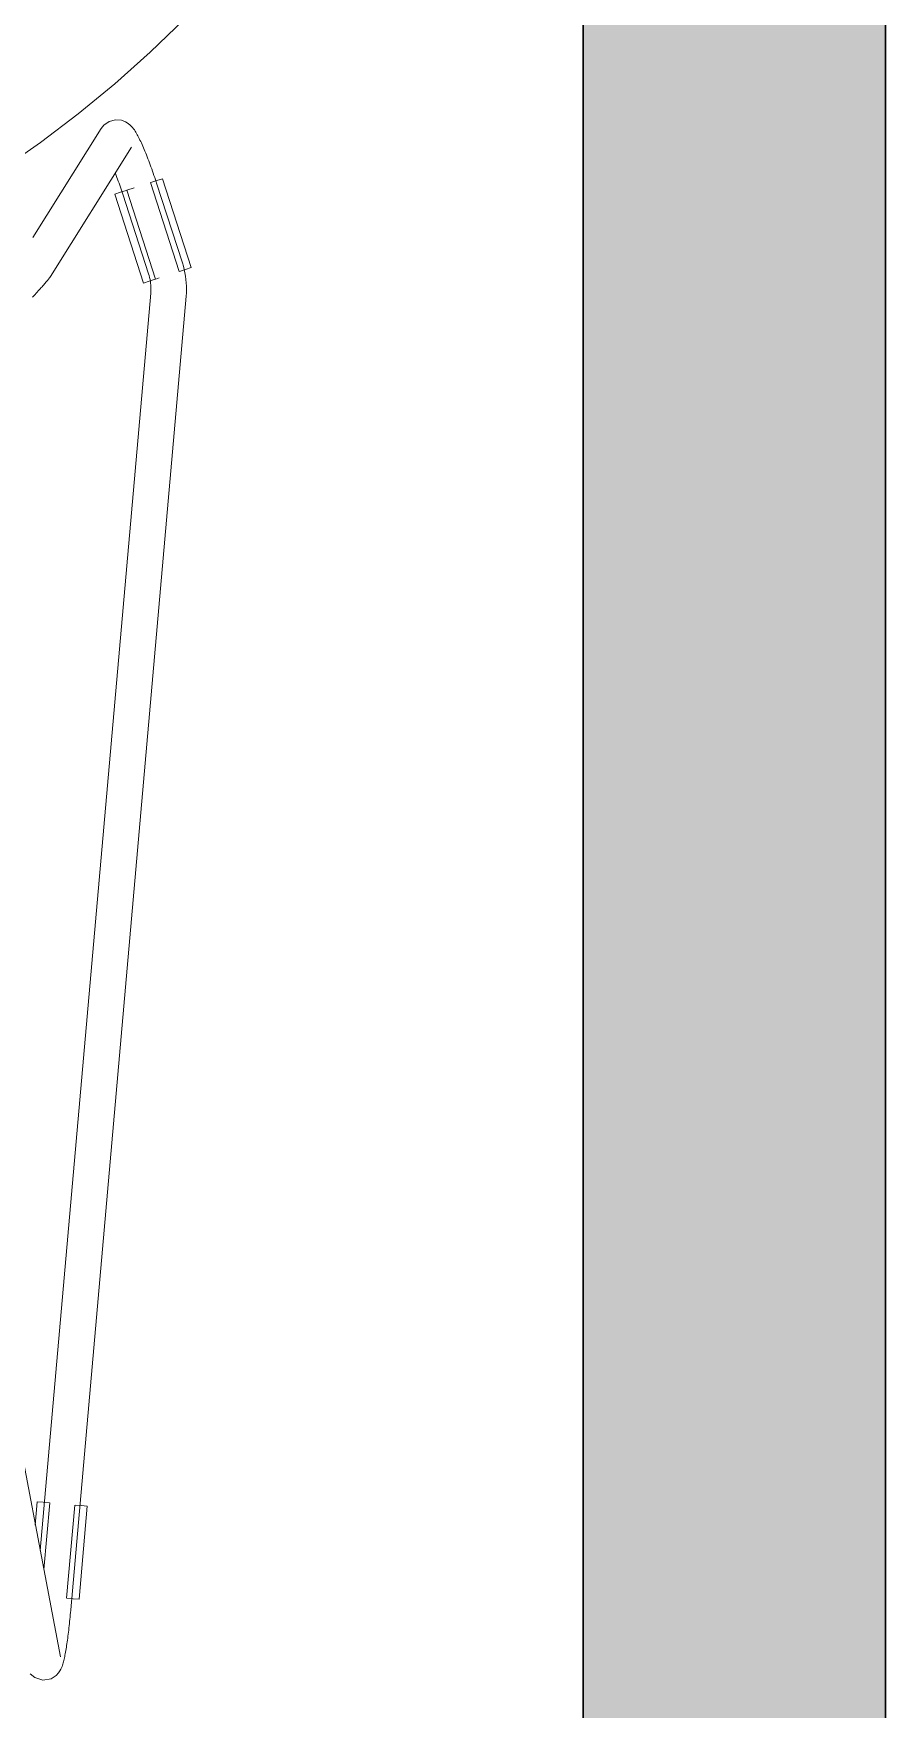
# Model space of a CAD drawing. Header units: millimetres. Extents: x 155927 to 326028, y -36033 to 97293.
# Drawn here: x 227939 to 228227, y 11453 to 12019 of the extents above; entities that cross this region are included whole.
import ezdxf

# ---------------------------------------------------------------- set-up
doc = ezdxf.new("R2010")
doc.units = ezdxf.units.MM
doc.header["$MEASUREMENT"] = 0
for name, color, linetype, lineweight in [('A-WALL-PATT', 7, 'CONTINUOUS', 9), ('I-FURN', 8, 'CONTINUOUS', 9), ('I-WALL', 7, 'CONTINUOUS', 9)]:
    doc.layers.add(name, color=color, linetype=linetype, lineweight=lineweight)

msp = doc.modelspace()

# ---------------------------------------------------------------- hatches: boundary and pattern name
at = {"layer": 'A-WALL-PATT'}
msp.add_hatch(color=256, dxfattribs=at).paths.add_polyline_path([(228124.83, 9369.61), (228226.83, 9369.61), (228226.83, 13505.61), (228124.83, 13505.61), (228124.83, 10128.06)], flags=0)

# ---------------------------------------------------------------- linework, layer by layer
at = {"layer": 'I-FURN'}
for p, q in [((227978.81, 12012.26), (227990.3, 12023.39)), ((227966.88, 12001.61), (227978.81, 12012.26)), ((227954.53, 11991.43), (227966.88, 12001.61)), ((227941.78, 11981.76), (227954.53, 11991.43)), ((227962.28, 11986.53), (227939.24, 11949.76)), ((227963.17, 11987.65), (227962.28, 11986.53)), ((227963.17, 11987.65), (227964.9, 11988.88)), ((227964.9, 11988.88), (227967.13, 11989.46)), ((227967.13, 11989.46), (227969.1, 11989.29)), ((227969.1, 11989.29), (227970.48, 11988.77)), ((227970.48, 11988.77), (227971.4, 11988.2)), ((227971.4, 11988.2), (227972.03, 11987.68)), ((227972.03, 11987.68), (227972.49, 11987.22)), ((227972.49, 11987.22), (227972.86, 11986.79)), ((227972.86, 11986.79), (227973.17, 11986.39)), ((227973.17, 11986.39), (227973.45, 11986)), ((227973.45, 11986), (227973.71, 11985.61)), ((227973.71, 11985.61), (227973.95, 11985.22)), ((227973.95, 11985.22), (227974.18, 11984.82)), ((227928.66, 11972.6), (227941.78, 11981.76)), ((227945.14, 11936.57), (227972.45, 11980.16)), ((227974.18, 11984.82), (227974.41, 11984.41)), ((227974.41, 11984.41), (227974.64, 11983.98)), ((227974.64, 11983.98), (227974.87, 11983.54)), ((227974.87, 11983.54), (227975.1, 11983.09)), ((227975.1, 11983.09), (227975.33, 11982.61)), ((227975.33, 11982.61), (227975.57, 11982.12)), ((227975.57, 11982.12), (227975.8, 11981.61)), ((227975.8, 11981.61), (227976.04, 11981.08)), ((227976.04, 11981.08), (227976.28, 11980.54)), ((227976.28, 11980.54), (227976.52, 11979.98)), ((227976.52, 11979.98), (227976.77, 11979.4)), ((227976.77, 11979.4), (227977.01, 11978.8)), ((227977.01, 11978.8), (227977.26, 11978.19)), ((227977.26, 11978.19), (227977.51, 11977.57)), ((227977.51, 11977.57), (227977.76, 11976.93)), ((227977.76, 11976.93), (227978.02, 11976.27)), ((227978.02, 11976.27), (227978.27, 11975.61)), ((227978.27, 11975.61), (227978.53, 11974.93)), ((227978.53, 11974.93), (227978.78, 11974.24)), ((227978.78, 11974.24), (227979.04, 11973.54)), ((227967.08, 11971.27), (227967.32, 11970.65)), ((227967.32, 11970.65), (227967.55, 11970.01)), ((227967.55, 11970.01), (227967.79, 11969.37)), ((227967.79, 11969.37), (227968.02, 11968.71)), ((227968.02, 11968.71), (227968.26, 11968.04)), ((227968.26, 11968.04), (227968.49, 11967.37)), ((227978.92, 11968.26), (227988.61, 11938.25)), ((227979.03, 11968.29), (227981.01, 11968.93)), ((227979.04, 11973.54), (227979.29, 11972.84)), ((227979.29, 11972.84), (227979.54, 11972.12)), ((227979.54, 11972.12), (227979.8, 11971.4)), ((227979.8, 11971.4), (227980.05, 11970.67)), ((227980.05, 11970.67), (227980.3, 11969.94)), ((227980.3, 11969.94), (227980.54, 11969.2)), ((227980.54, 11969.2), (227980.79, 11968.46)), ((227980.79, 11968.46), (227980.94, 11968.01)), ((227989.65, 11941.19), (227980.94, 11968.01)), ((227981.01, 11968.93), (227982.96, 11969.56)), ((227982.96, 11969.56), (227992.65, 11939.55)), ((227966.8, 11964.35), (227968.76, 11964.98)), ((227966.8, 11964.35), (227976.49, 11934.34)), ((227968.49, 11967.37), (227968.73, 11966.69)), ((227968.73, 11966.69), (227968.96, 11966.01)), ((227968.76, 11964.98), (227970.73, 11965.61)), ((227968.96, 11966.01), (227969.19, 11965.32)), ((227969.19, 11965.32), (227969.42, 11964.63)), ((227969.42, 11964.63), (227969.52, 11964.3)), ((227969.52, 11964.3), (227978.24, 11937.48)), ((227980.54, 11935.64), (227970.85, 11965.65)), ((227973.42, 11966.48), (227970.94, 11965.68)), ((227989.66, 11941.15), (227989.65, 11941.19)), ((227989.99, 11940.05), (227989.66, 11941.15)), ((227990.28, 11938.95), (227989.99, 11940.05)), ((227943.14, 11934.05), (227942.88, 11933.75)), ((227943.38, 11934.33), (227943.14, 11934.05)), ((227943.61, 11934.6), (227943.38, 11934.33)), ((227943.82, 11934.85), (227943.61, 11934.6)), ((227944.03, 11935.09), (227943.82, 11934.85)), ((227944.22, 11935.32), (227944.03, 11935.09)), ((227944.4, 11935.54), (227944.22, 11935.32)), ((227944.57, 11935.76), (227944.4, 11935.54)), ((227944.74, 11935.99), (227944.57, 11935.76)), ((227944.93, 11936.25), (227944.74, 11935.99)), ((227945.14, 11936.57), (227944.93, 11936.25)), ((227978.45, 11934.97), (227976.49, 11934.34)), ((227978.24, 11937.48), (227978.43, 11936.85)), ((227978.43, 11936.85), (227978.59, 11936.21)), ((227980.42, 11935.61), (227978.45, 11934.97)), ((227978.59, 11936.21), (227978.74, 11935.56)), ((227978.74, 11935.56), (227978.85, 11934.91)), ((227978.85, 11934.91), (227978.94, 11934.25)), ((227978.94, 11934.25), (227979, 11933.59)), ((227981.8, 11936.05), (227980.63, 11935.68)), ((227990.7, 11938.92), (227988.72, 11938.29)), ((227990.52, 11937.83), (227990.28, 11938.95)), ((227990.71, 11936.7), (227990.52, 11937.83)), ((227992.65, 11939.55), (227990.7, 11938.92)), ((227990.86, 11935.57), (227990.71, 11936.7)), ((227990.97, 11934.43), (227990.86, 11935.57)), ((227991.03, 11933.29), (227990.97, 11934.43)), ((227939.53, 11930.06), (227939.13, 11929.63)), ((227939.93, 11930.49), (227939.53, 11930.06)), ((227940.31, 11930.9), (227939.93, 11930.49)), ((227940.67, 11931.3), (227940.31, 11930.9)), ((227941.03, 11931.69), (227940.67, 11931.3)), ((227941.37, 11932.07), (227941.03, 11931.69)), ((227941.7, 11932.44), (227941.37, 11932.07)), ((227942.02, 11932.79), (227941.7, 11932.44)), ((227978.98, 11930.92), (227941.7, 11506.57)), ((227942.32, 11933.12), (227942.02, 11932.79)), ((227942.61, 11933.45), (227942.32, 11933.12)), ((227942.88, 11933.75), (227942.61, 11933.45)), ((227951.99, 11486.55), (227990.93, 11929.87)), ((227979.03, 11931.61), (227978.98, 11930.94)), ((227978.98, 11930.94), (227978.98, 11930.92)), ((227979, 11933.59), (227979.04, 11932.93)), ((227979.04, 11932.27), (227979.03, 11931.61)), ((227979.04, 11932.93), (227979.04, 11932.27)), ((227990.94, 11929.87), (227991.01, 11931.01)), ((227991.01, 11931.01), (227991.04, 11932.15)), ((227991.04, 11932.15), (227991.03, 11933.29)), ((227948.51, 11470.7), (227929.69, 11569.99)), ((227940.65, 11523.05), (227939.96, 11515.16)), ((227940.65, 11523.05), (227942.69, 11522.87)), ((227942.69, 11522.87), (227944.76, 11522.69)), ((227942.91, 11500.2), (227944.88, 11522.68)), ((227953.33, 11521.94), (227950.57, 11490.53)), ((227953.45, 11521.93), (227955.52, 11521.75)), ((227957.56, 11521.57), (227954.8, 11490.16)), ((227955.52, 11521.75), (227957.56, 11521.57)), ((227952.76, 11490.34), (227950.69, 11490.52)), ((227954.8, 11490.16), (227952.76, 11490.34)), ((227951.45, 11481.2), (227951.53, 11481.93)), ((227951.53, 11481.93), (227951.61, 11482.66)), ((227951.61, 11482.66), (227951.69, 11483.4)), ((227951.69, 11483.4), (227951.76, 11484.14)), ((227951.76, 11484.14), (227951.83, 11484.89)), ((227951.83, 11484.89), (227951.9, 11485.64)), ((227951.9, 11485.64), (227951.97, 11486.39)), ((227951.97, 11486.39), (227951.99, 11486.55)), ((227950.77, 11475.76), (227950.86, 11476.4)), ((227950.86, 11476.4), (227950.94, 11477.05)), ((227950.94, 11477.05), (227951.03, 11477.71)), ((227951.03, 11477.71), (227951.12, 11478.39)), ((227951.12, 11478.39), (227951.2, 11479.07)), ((227951.2, 11479.07), (227951.29, 11479.77)), ((227951.29, 11479.77), (227951.37, 11480.48)), ((227951.37, 11480.48), (227951.45, 11481.2)), ((227949.73, 11469.91), (227949.83, 11470.35)), ((227949.83, 11470.35), (227949.93, 11470.81)), ((227949.93, 11470.81), (227950.02, 11471.29)), ((227950.02, 11471.29), (227950.12, 11471.79)), ((227950.12, 11471.79), (227950.21, 11472.3)), ((227950.21, 11472.3), (227950.31, 11472.83)), ((227950.31, 11472.83), (227950.4, 11473.39)), ((227950.4, 11473.39), (227950.49, 11473.95)), ((227950.49, 11473.95), (227950.58, 11474.54)), ((227950.58, 11474.54), (227950.68, 11475.14)), ((227950.68, 11475.14), (227950.77, 11475.76)), ((227939.85, 11463.71), (227938.28, 11465.03)), ((227947.02, 11464.4), (227947.87, 11465.31)), ((227947.87, 11465.31), (227948.35, 11466.01)), ((227948.35, 11466.01), (227948.66, 11466.57)), ((227948.66, 11466.57), (227948.87, 11467.05)), ((227948.87, 11467.05), (227949.04, 11467.47)), ((227949.04, 11467.47), (227949.18, 11467.88)), ((227949.18, 11467.88), (227949.31, 11468.27)), ((227949.31, 11468.27), (227949.42, 11468.67)), ((227949.42, 11468.67), (227949.53, 11469.07)), ((227949.53, 11469.07), (227949.63, 11469.48)), ((227949.63, 11469.48), (227949.73, 11469.91)), ((227939.85, 11463.71), (227942.6, 11462.87)), ((227942.6, 11462.87), (227945.36, 11463.36)), ((227945.36, 11463.36), (227947.02, 11464.4))]:
    msp.add_line(p, q, dxfattribs=at)
at = {"layer": 'I-WALL', "lineweight": 30}
for p, q in [((228124.83, 13505.61), (228124.83, 9369.61)), ((228226.83, 9369.61), (228226.83, 13505.61))]:
    msp.add_line(p, q, dxfattribs=at)

doc.saveas('drawing.dxf')
